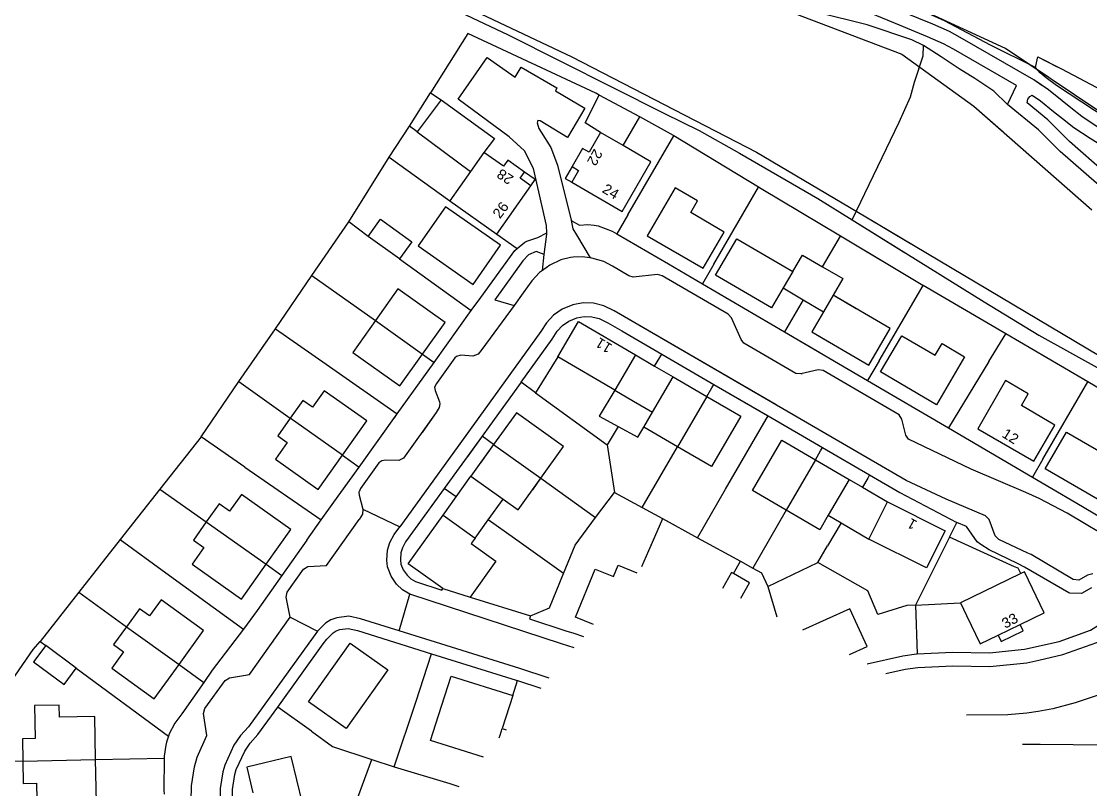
# Model space of a CAD drawing. Header units: millimetres. Extents: x 111502 to 977541, y 8702 to 1044108.
# Drawn here: x 975663.2 to 975820.3, y 475903 to 476015.8 of the extents above; entities that cross this region are included whole.
import ezdxf

# ---------------------------------------------------------------- set-up
doc = ezdxf.new("R2010")
doc.units = ezdxf.units.MM
doc.header["$LTSCALE"] = 0.25
doc.layers.add('X HVSS Site Background', color=8, linetype='Continuous')
doc.styles.add('OS Master Map$1$Standard', font='txt')

# ---------------------------------------------------------------- blocks, each defined once
blk = doc.blocks.new('OS MAP')
at = {"layer": 'X HVSS Site Background'}
for points in [[(489427.21, 240596.64), (489452.82, 240586.27), (489471.02, 240577.8), (489496.42, 240565.95), (489525.84, 240551.98), (489552.94, 240538.01), (489569.02, 240528.48), (489575.58, 240524.59)], [(489595.88, 240549), (489589.55, 240553.25), (489567.96, 240563.2), (489538.33, 240575.47), (489493.46, 240597.7), (489475.89, 240609.34), (489467.63, 240613.36), (489449.85, 240618.86), (489427.84, 240629.02)], [(489436.58, 240616.92), (489456.42, 240607.33), (489475.27, 240599.72), (489490.82, 240590.13), (489512.64, 240577.89), (489522.03, 240569.76), (489532.4, 240566.79), (489539.39, 240565.73), (489574.31, 240552.4), (489584.9, 240544.78), (489589.22, 240540.99)], [(489594.88, 240547.8), (489593.72, 240548.6), (489582.87, 240554.86), (489581.31, 240555.71), (489578.86, 240556.78), (489574.74, 240558.49)], [(489577.49, 240553.67), (489575.77, 240554.51), (489569.23, 240556.71), (489561.94, 240558.52)], [(489589.86, 240545.02), (489591.14, 240547.78), (489581.89, 240553.12), (489580.43, 240553.92), (489578.08, 240554.94), (489573.98, 240556.65), (489568.99, 240558.69)], [(489593.94, 240550.45), (489587.34, 240553.72), (489580.59, 240557.27), (489570.29, 240561.95), (489564.95, 240564.28), (489561.09, 240565.71), (489558.35, 240566.89), (489554.68, 240568.62), (489546.89, 240572.29), (489540.27, 240575.39), (489530.4, 240580.5), (489518.53, 240586.38), (489508.26, 240591.34), (489503.31, 240593.57), (489499.45, 240595.71), (489493.05, 240598.68), (489489.95, 240600.38), (489486.49, 240601.9), (489483.53, 240603.61), (489480.1, 240605.31), (489477.17, 240606.8), (489475.84, 240607.62), (489474.87, 240608.4), (489473.55, 240610.26)], [(489435.37, 240591.81), (489456.5, 240582.87), (489481.77, 240571.56), (489483.55, 240570.76), (489504.97, 240560.71), (489516.46, 240555.23), (489539.43, 240543.68), (489544.53, 240541.18), (489550.47, 240537.85), (489561.99, 240531.18), (489567.04, 240528.04)], [(489529.86, 240546.39), (489529.37, 240546.65), (489510.55, 240555.44), (489505.09, 240546.71)], [(489567.04, 240528.04), (489573.93, 240542.43), (489575.57, 240546.12), (489576.2, 240548.26), (489577.45, 240552.14), (489577.49, 240553.67)], [(489589.86, 240545.02), (489587.81, 240546.95), (489585.05, 240548.81), (489582.76, 240550.26), (489580.08, 240551.99), (489577.49, 240553.67)], [(489522.16, 240526.15), (489522.11, 240527.21), (489520.21, 240535.6), (489518.87, 240538.2), (489516.64, 240540.26), (489509.11, 240545.76), (489513.4, 240551.9), (489517.5, 240549.04), (489518.38, 240550.48), (489523.65, 240547.43), (489523.41, 240547.01), (489527.72, 240544.45), (489525.22, 240540.14), (489521.19, 240542.59), (489520.83, 240542.63), (489520.76, 240542.33), (489521, 240541.47), (489521.32, 240540.92), (489522.73, 240538.7), (489523.73, 240536.07), (489525.72, 240527.99), (489525.72, 240527.98)], [(489593.94, 240550.45), (489594.28, 240551.98), (489597.16, 240550.54)], [(489595.71, 240548.79), (489595.51, 240548.94), (489594.64, 240549.66), (489593.94, 240550.45)], [(489501.97, 240541.81), (489505.09, 240546.71)], [(489505.09, 240546.71), (489506.65, 240545.68)], [(489506.65, 240545.68), (489503.1, 240541.01)], [(489506.65, 240545.68), (489514.49, 240540.03), (489512.9, 240537.94)], [(489530.06, 240540.89), (489527.79, 240542.3), (489529.86, 240546.39)], [(489535.83, 240543.21), (489529.86, 240546.39)], [(489592.75, 240545.24), (489592.75, 240545.24), (489592.85, 240545.78), (489593.12, 240546.16), (489593.45, 240546.36), (489593.6, 240546.26)], [(489591.47, 240543.7), (489589.86, 240545.02)], [(489533.38, 240538.97), (489535.83, 240543.21)], [(489540.82, 240540.39), (489540.76, 240540.43), (489535.83, 240543.21)], [(489498.98, 240537.28), (489501.97, 240541.81)], [(489503.1, 240541.01), (489501.97, 240541.81)], [(489503.1, 240541.01), (489510.93, 240535.15)], [(489530.06, 240540.89), (489528.37, 240537.98), (489527.42, 240538.53), (489525.87, 240535.87)], [(489533.38, 240538.97), (489530.06, 240540.89)], [(489525.82, 240533.59), (489533.22, 240529.29), (489537.46, 240536.6), (489533.38, 240538.97)], [(489534.08, 240528.79), (489540.82, 240540.39)], [(489553.26, 240532.84), (489540.82, 240540.39)], [(489493.08, 240527.77), (489498.98, 240537.28)], [(489498.98, 240537.28), (489507.89, 240530.84)], [(489512.9, 240537.94), (489510.93, 240535.15)], [(489518.87, 240535.08), (489516.41, 240536.82), (489515.77, 240535.92), (489512.9, 240537.94)], [(489525.87, 240535.87), (489524.87, 240534.14), (489525.82, 240533.59)], [(489525.87, 240535.87), (489526.83, 240535.32), (489525.82, 240533.59)], [(489510.93, 240535.15), (489507.89, 240530.84)], [(489519.81, 240533.07), (489518.23, 240534.18), (489518.87, 240535.08)], [(489519.81, 240533.07), (489520.44, 240533.97), (489518.87, 240535.08)], [(489514.8, 240525.97), (489519.81, 240533.07)], [(489536.91, 240525.73), (489545.13, 240520.95), (489548.22, 240526.27), (489543.32, 240529.12), (489544.32, 240530.85), (489541, 240532.78), (489536.91, 240525.73)], [(489546.69, 240521.55), (489553.26, 240532.84)], [(489565.3, 240525.64), (489553.67, 240532.59), (489553.26, 240532.84)], [(489503.26, 240524.26), (489511.32, 240518.58), (489515.35, 240524.32), (489507.29, 240529.99), (489503.26, 240524.26)], [(489507.89, 240530.84), (489514.8, 240525.97)], [(489495.92, 240525.63), (489497.73, 240528.15), (489502.31, 240524.85), (489500.5, 240522.33)], [(489525.72, 240527.98), (489526.95, 240527.27), (489528.18, 240527.35), (489529.12, 240527.28), (489529.7, 240527.17), (489531.76, 240526.4), (489532.46, 240526)], [(489525.72, 240527.98), (489525.72, 240527.97), (489526, 240526.75), (489526.5, 240525.86), (489528.55, 240522.48)], [(489534.08, 240528.79), (489532.46, 240526)], [(489567.04, 240528.04), (489574.56, 240523.36)], [(489487.65, 240519.88), (489493.08, 240527.77)], [(489495.92, 240525.63), (489493.08, 240527.77)], [(489500.5, 240522.33), (489495.92, 240525.63)], [(489514.8, 240525.97), (489517.81, 240523.85)], [(489517.81, 240523.85), (489518.94, 240524.77), (489519.21, 240524.92), (489520.84, 240525.46), (489522.16, 240526.15)], [(489521.79, 240522.98), (489522.17, 240525.96), (489522.16, 240526.15)], [(489532.46, 240526), (489540.02, 240521.6), (489545.01, 240518.67)], [(489556.88, 240518.05), (489555.16, 240515.11), (489546.94, 240519.91), (489550.07, 240525.27), (489558.29, 240520.48)], [(489562.67, 240521.16), (489565.3, 240525.64)], [(489572.76, 240521.19), (489565.3, 240525.64)], [(489511.06, 240514.73), (489512.46, 240516.67), (489517.44, 240523.55), (489517.81, 240523.85)], [(489521.79, 240522.98), (489520.61, 240523.4), (489519.49, 240522.93), (489518.63, 240522.03), (489514.51, 240516.31), (489517.34, 240515.48)], [(489500.5, 240522.33), (489511.06, 240514.73)], [(489521.5, 240520.61), (489521.79, 240522.98)], [(489528.55, 240522.48), (489527.34, 240522.62), (489526.02, 240522.56), (489525.66, 240522.51), (489524.24, 240522.16), (489522.58, 240521.4), (489521.5, 240520.61)], [(489559.68, 240505.46), (489559.5, 240505.42), (489558.76, 240505.48), (489551.11, 240509.95), (489550.69, 240510.49), (489549.29, 240513.68), (489548.81, 240514.21), (489539.12, 240519.83), (489538.41, 240520.05), (489534.86, 240519.63), (489534.2, 240519.83), (489531.83, 240521.25), (489530.53, 240521.93), (489528.79, 240522.45), (489528.55, 240522.48)], [(489558.29, 240520.48), (489559.71, 240522.89), (489562.67, 240521.16)], [(489521.5, 240520.61), (489521.1, 240520.33), (489519.96, 240519.08), (489518.68, 240517.33), (489517.34, 240515.48)], [(489546.69, 240521.55), (489545.01, 240518.67)], [(489558.29, 240520.48), (489556.88, 240518.05)], [(489562.67, 240521.16), (489565.64, 240519.42), (489564.22, 240517)], [(489482.27, 240512.06), (489487.65, 240519.88)], [(489487.65, 240519.88), (489496.97, 240513.25)], [(489545.01, 240518.67), (489557.08, 240511.6)], [(489503.88, 240508.33), (489507.2, 240512.99), (489500.28, 240517.91), (489496.97, 240513.25)], [(489556.88, 240518.05), (489559.83, 240516.3)], [(489564.22, 240517), (489562.79, 240514.56)], [(489567.62, 240515.01), (489564.22, 240517)], [(489517.34, 240515.48), (489512.61, 240508.99), (489512.08, 240508.33), (489511.31, 240508.05), (489509.51, 240508.17), (489508.88, 240507.98), (489508.65, 240507.77), (489505.93, 240504), (489505.66, 240503.49), (489505.74, 240502.98), (489506.38, 240501.31), (489506.43, 240501.02), (489506.33, 240500.49), (489505.91, 240499.75), (489501.11, 240493.05), (489500.42, 240492.7), (489498.45, 240492.75), (489497.94, 240492.66), (489497.48, 240492.34), (489494.79, 240488.58), (489494.57, 240488.1), (489494.56, 240488.04), (489494.57, 240487.61), (489495.12, 240485.55)], [(489555.86, 240500.87), (489532.04, 240514.69), (489530.51, 240515.44), (489529.02, 240515.8), (489527.49, 240515.85), (489525.99, 240515.59), (489524.4, 240514.93), (489523.15, 240514.05), (489522.1, 240512.94), (489521.3, 240511.64), (489512.17, 240499.03), (489500.55, 240482.98)], [(489559.83, 240516.3), (489557.08, 240511.6)], [(489559.83, 240516.3), (489562.79, 240514.56)], [(489505.6, 240507.11), (489511.06, 240514.73)], [(489518.38, 240504.19), (489522.96, 240510.52), (489523.7, 240511.71), (489524.47, 240512.53), (489525.37, 240513.17), (489526.55, 240513.66), (489527.63, 240513.84), (489528.75, 240513.8), (489529.83, 240513.55), (489531.04, 240512.96), (489531.11, 240512.93), (489533.17, 240511.73), (489539.05, 240508.32)], [(489562.79, 240514.56), (489561.07, 240511.63), (489563.58, 240510.16)], [(489496.97, 240513.25), (489493.65, 240508.59), (489500.56, 240503.67), (489503.88, 240508.33)], [(489496.97, 240513.25), (489503.88, 240508.33)], [(489523.77, 240507.92), (489526.8, 240513.11), (489535.17, 240508.23)], [(489476.92, 240504.29), (489482.27, 240512.06)], [(489482.27, 240512.06), (489489.74, 240506.85)], [(489557.08, 240511.6), (489562.26, 240508.57)], [(489503.88, 240508.33), (489505.6, 240507.11)], [(489523.77, 240507.92), (489520.51, 240502.64)], [(489532.14, 240503.04), (489523.77, 240507.92)], [(489535.17, 240508.23), (489532.14, 240503.04)], [(489535.17, 240508.23), (489538, 240506.58)], [(489538, 240506.58), (489538.76, 240507.84), (489539.05, 240508.32)], [(489539.05, 240508.32), (489546.7, 240503.88)], [(489489.74, 240506.85), (489500.19, 240499.56)], [(489500.19, 240499.56), (489505.6, 240507.11)], [(489538, 240506.58), (489540.7, 240505)], [(489471.35, 240496.19), (489476.92, 240504.29)], [(489476.92, 240504.29), (489484.47, 240498.91)], [(489537.67, 240499.81), (489540.7, 240505)], [(489540.7, 240505), (489545.67, 240502.11)], [(489492.12, 240493.47), (489495.71, 240498.51), (489489.45, 240502.96), (489487.71, 240500.52), (489486.32, 240501.51), (489484.47, 240498.91)], [(489518.38, 240504.19), (489513.79, 240497.86), (489512.66, 240496.29)], [(489520.51, 240502.64), (489518.38, 240504.19)], [(489532.14, 240503.04), (489529.86, 240499.23), (489532.66, 240497.7)], [(489532.14, 240503.04), (489534.91, 240501.43), (489537.67, 240499.81)], [(489545.67, 240502.11), (489546.42, 240503.39), (489546.7, 240503.88)], [(489546.7, 240503.88), (489554.56, 240499.31)], [(489520.51, 240502.64), (489531.04, 240495.01)], [(489545.67, 240502.11), (489541.36, 240494.72)], [(489545.67, 240502.11), (489550.64, 240499.21), (489546.33, 240491.82), (489541.36, 240494.72)], [(489521.29, 240490.09), (489524.63, 240494.75), (489517.68, 240499.73), (489514.34, 240495.08)], [(489536.39, 240497.62), (489537.67, 240499.81)], [(489484.47, 240498.91), (489482.63, 240496.32), (489484.02, 240495.33), (489482.28, 240492.88), (489488.54, 240488.43), (489492.12, 240493.47)], [(489492.12, 240493.47), (489484.47, 240498.91)], [(489494.57, 240491.73), (489500.19, 240499.56)], [(489532.66, 240497.7), (489531.04, 240495.01)], [(489532.66, 240497.7), (489535.53, 240496.12), (489536.39, 240497.62)], [(489541.36, 240494.72), (489536.39, 240497.62)], [(489471.35, 240496.19), (489465.31, 240488.51)], [(489477.78, 240491.74), (489471.35, 240496.19)], [(489512.66, 240496.29), (489507.09, 240488.6)], [(489514.34, 240495.08), (489511.01, 240490.42)], [(489514.34, 240495.08), (489512.66, 240496.29)], [(489514.34, 240495.08), (489521.29, 240490.09)], [(489531.04, 240495.01), (489532.09, 240488.03)], [(489492.12, 240493.47), (489494.57, 240491.73)], [(489536.16, 240485.81), (489541.36, 240494.72)], [(489477.78, 240491.74), (489489.02, 240483.98)], [(489489.02, 240483.98), (489490.88, 240486.57), (489494.57, 240491.73)], [(489508.83, 240487.36), (489511.01, 240490.42)], [(489511.01, 240490.42), (489515.73, 240487.04)], [(489507.09, 240488.6), (489501.41, 240480.76), (489500.93, 240479.89), (489500.71, 240479.16), (489500.64, 240478.14), (489500.73, 240477.49), (489500.73, 240477.47), (489501.05, 240476.67), (489501.62, 240475.84), (489502.19, 240475.31), (489502.85, 240474.91), (489506.73, 240473.65), (489506.89, 240473.89)], [(489508.83, 240487.36), (489507.09, 240488.6)], [(489515.73, 240487.04), (489517.95, 240485.44), (489521.29, 240490.09)], [(489521.29, 240490.09), (489529.33, 240484.33)], [(489465.31, 240488.51), (489459.47, 240481.08)], [(489465.31, 240488.51), (489472.13, 240483.68)], [(489480.91, 240477.47), (489484.53, 240482.59), (489477.3, 240487.71), (489475.56, 240485.26), (489474.02, 240486.35), (489472.13, 240483.68)], [(489506.91, 240484.66), (489508.83, 240487.36)], [(489513.55, 240483.99), (489515.73, 240487.04)], [(489529.33, 240484.33), (489532.09, 240488.03)], [(489532.09, 240488.03), (489536.16, 240485.81)], [(489495.12, 240485.55), (489495.07, 240484.81), (489494.6, 240484.03)], [(489495.12, 240485.55), (489500.55, 240482.98)], [(489536.16, 240485.81), (489539.14, 240484.17)], [(489484.45, 240469.69), (489483.86, 240472.64), (489484.01, 240473.35), (489486.4, 240476.76), (489487.06, 240477.14), (489489.79, 240477.26), (489494.6, 240484.03)], [(489486.88, 240481), (489489.02, 240483.98)], [(489506.89, 240473.89), (489506.52, 240474.16), (489501.8, 240477.53), (489506.91, 240484.66)], [(489506.91, 240484.66), (489511.62, 240481.29)], [(489511.62, 240481.29), (489513.55, 240483.99)], [(489517.39, 240481.25), (489513.55, 240483.99)], [(489524.6, 240476.1), (489526.32, 240480.28), (489529.33, 240484.33)], [(489539.14, 240484.17), (489539.13, 240484.14), (489536.07, 240477.07)], [(489539.14, 240484.17), (489541.09, 240483.11)], [(489472.13, 240483.68), (489470.24, 240481.01), (489471.78, 240479.92), (489470.05, 240477.47), (489477.28, 240472.35), (489480.91, 240477.47)], [(489472.13, 240483.68), (489480.91, 240477.47)], [(489502.01, 240473.08), (489500.97, 240473.71), (489500.09, 240474.53), (489499.27, 240475.73), (489498.83, 240476.85), (489498.76, 240477.11), (489498.63, 240478.07), (489498.73, 240479.52), (489499.07, 240480.67), (489499.72, 240481.84), (489500.55, 240482.98)], [(489459.47, 240481.08), (489453.4, 240473.36)], [(489459.47, 240481.08), (489466.2, 240476.2)], [(489486.88, 240481), (489483.24, 240475.82)], [(489511.62, 240481.29), (489511.05, 240480.5), (489514.65, 240477.93), (489510.88, 240472.65)], [(489524.6, 240476.1), (489517.39, 240481.25)], [(489466.2, 240476.2), (489477.57, 240467.94)], [(489480.91, 240477.47), (489483.24, 240475.82)], [(489519.75, 240469.89), (489522.54, 240471.07), (489524.6, 240476.1)], [(489529.03, 240468.61), (489526.39, 240469.69), (489529.27, 240476.75), (489531.96, 240475.65), (489532.64, 240477.33), (489535.36, 240476.22)], [(489483.24, 240475.82), (489479.62, 240470.66), (489477.57, 240467.94)], [(489453.4, 240473.36), (489447.72, 240466.14)], [(489453.4, 240473.36), (489460.41, 240468.29)], [(489500.44, 240467.7), (489502.01, 240473.08)], [(489526.19, 240465.19), (489524.33, 240465.8), (489502.01, 240473.08)], [(489506.89, 240473.89), (489510.88, 240472.65)], [(489468.12, 240462.73), (489471.73, 240467.73), (489465.49, 240472.24), (489463.78, 240469.88), (489462.32, 240470.93), (489460.41, 240468.29)], [(489510.88, 240472.65), (489519.75, 240469.89)], [(489500.44, 240467.7), (489494.79, 240469.46), (489493.06, 240469.83), (489491.3, 240469.62), (489490.4, 240469.28), (489489.64, 240468.82), (489488.46, 240467.64)], [(489519.75, 240469.89), (489519.61, 240469.45), (489524.95, 240467.71)], [(489460.41, 240468.29), (489458.51, 240465.66), (489459.97, 240464.61), (489458.25, 240462.22), (489464.49, 240457.71), (489468.12, 240462.73)], [(489460.41, 240468.29), (489468.12, 240462.73)], [(489473.09, 240434.18), (489472.02, 240435.75), (489471.16, 240437.44), (489470.17, 240440.56), (489469.9, 240442.73), (489469.95, 240444.92), (489470.4, 240447.71), (489470.79, 240449.11), (489472.2, 240452.33), (489471.73, 240455.52), (489471.93, 240456.26), (489474.92, 240460.41), (489475.56, 240460.8), (489478.47, 240461.27), (489484.45, 240469.69)], [(489484.45, 240469.69), (489488.46, 240467.64)], [(489477.57, 240467.94), (489473.01, 240461.9), (489471.75, 240460.11)], [(489488.46, 240467.64), (489478.31, 240453.6), (489477.17, 240452.31), (489476.19, 240450.9), (489474.83, 240447.94), (489474.56, 240446.99), (489474.15, 240444.55), (489474.17, 240442.57), (489474.28, 240441.7), (489474.41, 240441.1), (489475.24, 240438.78), (489476.76, 240436.23), (489477.52, 240435.26), (489478.81, 240433.92), (489480.25, 240432.75), (489483.04, 240431.17), (489494.36, 240426.91)], [(489482.62, 240456.48), (489489.31, 240465.76), (489489.82, 240466.48), (489490.75, 240467.4), (489491.19, 240467.67), (489491.73, 240467.87), (489492.97, 240468.02), (489494.34, 240467.73), (489505.23, 240464.33)], [(489522.49, 240460.74), (489518.19, 240462.15), (489500.44, 240467.7)], [(489524.95, 240467.71), (489526.13, 240467.32), (489527.57, 240466.84)], [(489435.16, 240448.39), (489441.93, 240458.05), (489446.68, 240464.93), (489447.72, 240466.14)], [(489448.53, 240465.55), (489446.76, 240463.15), (489451.26, 240459.82), (489453.03, 240462.22)], [(489447.72, 240466.14), (489448.53, 240465.55)], [(489453.03, 240462.22), (489448.53, 240465.55)], [(489493.28, 240465.88), (489498.79, 240461.95), (489492.66, 240453.34), (489487.15, 240457.27), (489493.28, 240465.88)], [(489502.89, 240457.22), (489505.23, 240464.33)], [(489505.23, 240464.33), (489517.65, 240460.45), (489517.86, 240460.38)], [(489453.03, 240462.22), (489466.57, 240452.21)], [(489468.12, 240462.73), (489471.75, 240460.11)], [(489512.84, 240449.13), (489505.09, 240451.6), (489506.25, 240455.24), (489508.09, 240461.05), (489517.16, 240458.17)], [(489517.16, 240458.17), (489517.86, 240460.38)], [(489517.86, 240460.38), (489521.26, 240459.26)], [(489471.75, 240460.11), (489468.51, 240455.51), (489467.48, 240454.1), (489466.69, 240452.54), (489466.57, 240452.21)], [(489499.75, 240447.7), (489502.89, 240457.22)], [(489517.16, 240458.17), (489515.62, 240453.32)], [(489455.87, 240448.77), (489455.74, 240455.11), (489450.54, 240455), (489450.51, 240456.77), (489446.89, 240456.7), (489446.99, 240451.86), (489445.1, 240451.82), (489445.17, 240448.55)], [(489489.74, 240430.58), (489483.81, 240432.82), (489481.27, 240434.25), (489480.03, 240435.26), (489478.89, 240436.45), (489478.25, 240437.26), (489476.88, 240439.55), (489476.16, 240441.59), (489476.07, 240442.01), (489475.98, 240442.7), (489475.96, 240444.4), (489476.33, 240446.59), (489476.53, 240447.31), (489477.77, 240450), (489478.59, 240451.19), (489479.72, 240452.46), (489482.62, 240456.48)], [(489487.57, 240452.93), (489482.62, 240456.48)], [(489487.57, 240452.93), (489490.68, 240450.71), (489496.47, 240448.79)], [(489515.18, 240451.95), (489515.31, 240452.36), (489515.62, 240453.32)], [(489515.62, 240453.32), (489516.17, 240453.14)], [(489466.57, 240452.21), (489466.28, 240451.34), (489466.17, 240450.91), (489465.92, 240449.26), (489465.92, 240448.98)], [(489445.17, 240448.55), (489435.16, 240448.39)], [(489445.17, 240448.55), (489455.87, 240448.77)], [(489445.17, 240448.55), (489445.24, 240445.28), (489447.16, 240445.32), (489447.26, 240440.49), (489450.87, 240440.56), (489450.83, 240442.38), (489456.01, 240442.48), (489455.87, 240448.77)], [(489455.87, 240448.77), (489465.92, 240448.98)], [(489465.92, 240448.98), (489465.87, 240444.27), (489465.92, 240443.67)], [(489479.82, 240440.3), (489480.53, 240437.36), (489487.08, 240438.92), (489484.61, 240449.22), (489478.06, 240447.65), (489478.96, 240443.91)], [(489491.89, 240436.4), (489493.17, 240439.86), (489496.47, 240448.79)], [(489496.47, 240448.79), (489499.75, 240447.7)], [(489499.75, 240447.7), (489507.92, 240445.28), (489509.25, 240444.82)]]:
    blk.add_lwpolyline(points, dxfattribs=at)
at = {"layer": 'X HVSS Site Background', "flags": 128}
for points in [[(489427.21, 240596.64), (489452.82, 240586.27), (489452.82, 240586.27), (489471.02, 240577.8), (489471.02, 240577.8), (489496.42, 240565.95), (489496.42, 240565.95), (489525.84, 240551.98), (489525.84, 240551.98), (489552.94, 240538.01), (489552.94, 240538.01), (489569.02, 240528.48), (489569.02, 240528.48), (489605.01, 240507.1), (489605.01, 240507.1), (489613.26, 240500.54), (489613.26, 240500.54), (489629.98, 240490.8), (489629.98, 240490.8), (489657.29, 240480.01), (489657.29, 240480.01), (489681.39, 240468.36), (489681.39, 240468.36), (489701.18, 240458.94)], [(489694.12, 240503.5), (489664.91, 240514.3), (489664.91, 240514.3), (489620.03, 240534.62), (489620.03, 240534.62), (489603.1, 240544.14), (489603.1, 240544.14), (489589.55, 240553.25), (489589.55, 240553.25), (489567.96, 240563.2), (489567.96, 240563.2), (489538.33, 240575.47), (489538.33, 240575.47), (489493.46, 240597.7), (489493.46, 240597.7), (489475.89, 240609.34), (489475.89, 240609.34), (489467.63, 240613.36), (489467.63, 240613.36), (489449.85, 240618.86), (489449.85, 240618.86), (489427.84, 240629.02)], [(489436.58, 240616.92), (489456.42, 240607.33), (489456.42, 240607.33), (489475.27, 240599.72), (489475.27, 240599.72), (489490.82, 240590.13), (489490.82, 240590.13), (489512.64, 240577.89), (489512.64, 240577.89), (489522.03, 240569.76), (489522.03, 240569.76), (489532.4, 240566.79), (489532.4, 240566.79), (489539.39, 240565.73), (489539.39, 240565.73), (489574.31, 240552.4), (489574.31, 240552.4), (489584.9, 240544.78), (489584.9, 240544.78), (489602.25, 240529.54)], [(489603.04, 240541.74), (489600.75, 240543.25), (489600.75, 240543.25), (489599.14, 240544.49), (489599.14, 240544.49), (489597.86, 240545.54), (489597.86, 240545.54), (489595.86, 240547.14), (489595.86, 240547.14), (489593.72, 240548.6), (489593.72, 240548.6), (489582.87, 240554.86), (489582.87, 240554.86), (489581.31, 240555.71), (489581.31, 240555.71), (489578.86, 240556.78), (489578.86, 240556.78), (489574.74, 240558.49)], [(489577.49, 240553.67), (489575.77, 240554.51), (489575.77, 240554.51), (489569.23, 240556.71), (489569.23, 240556.71), (489561.94, 240558.52)], [(489589.86, 240545.02), (489591.14, 240547.78), (489591.14, 240547.78), (489581.89, 240553.12), (489581.89, 240553.12), (489580.43, 240553.92), (489580.43, 240553.92), (489578.08, 240554.94), (489578.08, 240554.94), (489573.98, 240556.65), (489573.98, 240556.65), (489568.99, 240558.69)], [(489593.94, 240550.45), (489587.34, 240553.72), (489587.34, 240553.72), (489580.59, 240557.27)], [(489435.37, 240591.81), (489456.5, 240582.87), (489456.5, 240582.87), (489481.77, 240571.56), (489481.77, 240571.56), (489483.55, 240570.76), (489483.55, 240570.76), (489504.97, 240560.71), (489504.97, 240560.71), (489516.46, 240555.23), (489516.46, 240555.23), (489539.43, 240543.68), (489539.43, 240543.68), (489544.53, 240541.18), (489544.53, 240541.18), (489550.47, 240537.85), (489550.47, 240537.85), (489561.99, 240531.18), (489561.99, 240531.18), (489567.04, 240528.04)], [(489529.86, 240546.39), (489529.37, 240546.65), (489529.37, 240546.65), (489510.55, 240555.44), (489510.55, 240555.44), (489505.09, 240546.71)], [(489567.04, 240528.04), (489573.93, 240542.43), (489573.93, 240542.43), (489575.57, 240546.12), (489575.57, 240546.12), (489576.2, 240548.26), (489576.2, 240548.26), (489577.45, 240552.14), (489577.45, 240552.14), (489577.49, 240553.67)], [(489589.86, 240545.02), (489587.81, 240546.95), (489587.81, 240546.95), (489585.05, 240548.81), (489585.05, 240548.81), (489582.76, 240550.26), (489582.76, 240550.26), (489580.08, 240551.99), (489580.08, 240551.99), (489577.49, 240553.67)], [(489522.16, 240526.15), (489522.11, 240527.21), (489522.11, 240527.21), (489520.21, 240535.6), (489520.21, 240535.6), (489518.87, 240538.2), (489518.87, 240538.2), (489516.64, 240540.26), (489516.64, 240540.26), (489509.11, 240545.76), (489509.11, 240545.76), (489513.4, 240551.9), (489513.4, 240551.9), (489517.5, 240549.04), (489517.5, 240549.04), (489518.38, 240550.48), (489518.38, 240550.48), (489523.65, 240547.43), (489523.65, 240547.43), (489523.41, 240547.01), (489523.41, 240547.01), (489527.72, 240544.45), (489527.72, 240544.45), (489525.22, 240540.14), (489525.22, 240540.14), (489521.19, 240542.59), (489521.19, 240542.59), (489520.83, 240542.63), (489520.83, 240542.63), (489520.76, 240542.33), (489520.76, 240542.33), (489521, 240541.47), (489521, 240541.47), (489521.32, 240540.92), (489521.32, 240540.92), (489522.73, 240538.7), (489522.73, 240538.7), (489523.73, 240536.07), (489523.73, 240536.07), (489525.72, 240527.99), (489525.72, 240527.99), (489525.72, 240527.98)], [(489593.94, 240550.45), (489594.28, 240551.98), (489594.28, 240551.98), (489597.8, 240550.23), (489597.8, 240550.23), (489604.62, 240546.61), (489604.62, 240546.61), (489609.96, 240543.66), (489609.96, 240543.66), (489618.91, 240542.73), (489618.91, 240542.73), (489628.6, 240541.64), (489628.6, 240541.64), (489632.56, 240541.99), (489632.56, 240541.99), (489649.83, 240543.17)], [(489663.07, 240538.26), (489650.99, 240536.91), (489650.99, 240536.91), (489629.2, 240537.25), (489629.2, 240537.25), (489607.44, 240541.6), (489607.44, 240541.6), (489605.53, 240542.43), (489605.53, 240542.43), (489602.63, 240544.14), (489602.63, 240544.14), (489597.06, 240547.81), (489597.06, 240547.81), (489595.51, 240548.94), (489595.51, 240548.94), (489594.64, 240549.66), (489594.64, 240549.66), (489593.94, 240550.45)], [(489501.97, 240541.81), (489505.09, 240546.71)], [(489505.09, 240546.71), (489506.65, 240545.68)], [(489506.65, 240545.68), (489503.1, 240541.01)], [(489506.65, 240545.68), (489514.49, 240540.03), (489514.49, 240540.03), (489512.9, 240537.94)], [(489530.06, 240540.89), (489527.79, 240542.3), (489527.79, 240542.3), (489529.86, 240546.39)], [(489535.83, 240543.21), (489529.86, 240546.39)], [(489604.17, 240534.98), (489598.93, 240539.56), (489598.93, 240539.56), (489595.76, 240542.77), (489595.76, 240542.77), (489592.75, 240545.24), (489592.75, 240545.24), (489592.85, 240545.78), (489592.85, 240545.78), (489593.12, 240546.16), (489593.12, 240546.16), (489593.45, 240546.36), (489593.45, 240546.36), (489594.67, 240545.53), (489594.67, 240545.53), (489596.6, 240543.98), (489596.6, 240543.98), (489597.9, 240542.92), (489597.9, 240542.92), (489599.59, 240541.62), (489599.59, 240541.62), (489601.97, 240540.05), (489601.97, 240540.05), (489604.21, 240538.66)], [(489685.06, 240485.74), (489659.12, 240499.19), (489659.12, 240499.19), (489629.3, 240515.31), (489629.3, 240515.31), (489628.82, 240515.61), (489628.82, 240515.61), (489614.43, 240524.86), (489614.43, 240524.86), (489611.75, 240526.7), (489611.75, 240526.7), (489608.46, 240529.12), (489608.46, 240529.12), (489602.9, 240533.43), (489602.9, 240533.43), (489597.56, 240538.11), (489597.56, 240538.11), (489594.41, 240541.29), (489594.41, 240541.29), (489589.86, 240545.02)], [(489533.38, 240538.97), (489535.83, 240543.21)], [(489540.82, 240540.39), (489540.76, 240540.43), (489540.76, 240540.43), (489535.83, 240543.21)], [(489498.98, 240537.28), (489501.97, 240541.81)], [(489503.1, 240541.01), (489501.97, 240541.81)], [(489503.1, 240541.01), (489510.93, 240535.15)], [(489530.06, 240540.89), (489528.37, 240537.98), (489528.37, 240537.98), (489527.42, 240538.53), (489527.42, 240538.53), (489525.87, 240535.87)], [(489533.38, 240538.97), (489530.06, 240540.89)], [(489525.82, 240533.59), (489533.22, 240529.29), (489533.22, 240529.29), (489537.46, 240536.6), (489537.46, 240536.6), (489533.38, 240538.97)], [(489534.08, 240528.79), (489540.82, 240540.39)], [(489553.26, 240532.84), (489540.82, 240540.39)], [(489493.08, 240527.77), (489498.98, 240537.28)], [(489498.98, 240537.28), (489507.89, 240530.84)], [(489512.9, 240537.94), (489510.93, 240535.15)], [(489518.87, 240535.08), (489516.41, 240536.82), (489516.41, 240536.82), (489515.77, 240535.92), (489515.77, 240535.92), (489512.9, 240537.94)], [(489525.87, 240535.87), (489524.87, 240534.14), (489524.87, 240534.14), (489525.82, 240533.59)], [(489525.87, 240535.87), (489526.83, 240535.32), (489526.83, 240535.32), (489525.82, 240533.59)], [(489510.93, 240535.15), (489507.89, 240530.84)], [(489519.81, 240533.07), (489518.23, 240534.18), (489518.23, 240534.18), (489518.87, 240535.08)], [(489519.81, 240533.07), (489520.44, 240533.97), (489520.44, 240533.97), (489518.87, 240535.08)], [(489514.8, 240525.97), (489519.81, 240533.07)], [(489536.91, 240525.73), (489545.13, 240520.95), (489545.13, 240520.95), (489548.22, 240526.27), (489548.22, 240526.27), (489543.32, 240529.12), (489543.32, 240529.12), (489544.32, 240530.85), (489544.32, 240530.85), (489541, 240532.78), (489541, 240532.78), (489536.91, 240525.73)], [(489546.69, 240521.55), (489553.26, 240532.84)], [(489565.3, 240525.64), (489553.67, 240532.59), (489553.67, 240532.59), (489553.26, 240532.84)], [(489503.26, 240524.26), (489511.32, 240518.58), (489511.32, 240518.58), (489515.35, 240524.32), (489515.35, 240524.32), (489507.29, 240529.99), (489507.29, 240529.99), (489503.26, 240524.26)], [(489507.89, 240530.84), (489514.8, 240525.97)], [(489495.92, 240525.63), (489497.73, 240528.15), (489497.73, 240528.15), (489502.31, 240524.85), (489502.31, 240524.85), (489500.5, 240522.33)], [(489525.72, 240527.98), (489525.72, 240527.97), (489525.72, 240527.97), (489526, 240526.75), (489526, 240526.75), (489526.5, 240525.86), (489526.5, 240525.86), (489528.55, 240522.48)], [(489525.72, 240527.98), (489526.95, 240527.27), (489526.95, 240527.27), (489528.18, 240527.35), (489528.18, 240527.35), (489529.12, 240527.28), (489529.12, 240527.28), (489529.7, 240527.17), (489529.7, 240527.17), (489531.76, 240526.4), (489531.76, 240526.4), (489532.46, 240526)], [(489534.08, 240528.79), (489532.46, 240526)], [(489567.04, 240528.04), (489586.41, 240516)], [(489487.65, 240519.88), (489493.08, 240527.77)], [(489495.92, 240525.63), (489493.08, 240527.77)], [(489500.5, 240522.33), (489495.92, 240525.63)], [(489514.8, 240525.97), (489517.81, 240523.85)], [(489517.81, 240523.85), (489518.94, 240524.77), (489518.94, 240524.77), (489519.21, 240524.92), (489519.21, 240524.92), (489520.84, 240525.46), (489520.84, 240525.46), (489522.16, 240526.15)], [(489521.79, 240522.98), (489522.17, 240525.96), (489522.17, 240525.96), (489522.16, 240526.15)], [(489532.46, 240526), (489540.02, 240521.6), (489540.02, 240521.6), (489545.01, 240518.67)], [(489556.88, 240518.05), (489555.16, 240515.11), (489555.16, 240515.11), (489546.94, 240519.91), (489546.94, 240519.91), (489550.07, 240525.27), (489550.07, 240525.27), (489558.29, 240520.48)], [(489562.67, 240521.16), (489565.3, 240525.64)], [(489577.46, 240518.39), (489577.42, 240518.41), (489577.42, 240518.41), (489565.3, 240525.64)], [(489511.06, 240514.73), (489512.46, 240516.67), (489512.46, 240516.67), (489517.44, 240523.55), (489517.44, 240523.55), (489517.81, 240523.85)], [(489521.79, 240522.98), (489520.61, 240523.4), (489520.61, 240523.4), (489519.49, 240522.93), (489519.49, 240522.93), (489518.63, 240522.03), (489518.63, 240522.03), (489514.51, 240516.31), (489514.51, 240516.31), (489517.34, 240515.48)], [(489500.5, 240522.33), (489511.06, 240514.73)], [(489521.5, 240520.61), (489521.79, 240522.98)], [(489528.55, 240522.48), (489527.34, 240522.62), (489527.34, 240522.62), (489526.02, 240522.56), (489526.02, 240522.56), (489525.66, 240522.51), (489525.66, 240522.51), (489524.24, 240522.16), (489524.24, 240522.16), (489522.58, 240521.4), (489522.58, 240521.4), (489521.5, 240520.61)], [(489606.02, 240480.55), (489598.61, 240484.97), (489598.61, 240484.97), (489594.51, 240487.11), (489594.51, 240487.11), (489592.55, 240488), (489592.55, 240488), (489584.48, 240491.45), (489584.48, 240491.45), (489575.31, 240495.83), (489575.31, 240495.83), (489574.91, 240496.41), (489574.91, 240496.41), (489574.34, 240498.8), (489574.34, 240498.8), (489573.93, 240499.43), (489573.93, 240499.43), (489562.78, 240505.92), (489562.78, 240505.92), (489562.04, 240506.04), (489562.04, 240506.04), (489559.5, 240505.42), (489559.5, 240505.42), (489558.76, 240505.48), (489558.76, 240505.48), (489551.11, 240509.95), (489551.11, 240509.95), (489550.69, 240510.49), (489550.69, 240510.49), (489549.29, 240513.68), (489549.29, 240513.68), (489548.81, 240514.21), (489548.81, 240514.21), (489539.12, 240519.83), (489539.12, 240519.83), (489538.41, 240520.05), (489538.41, 240520.05), (489534.86, 240519.63), (489534.86, 240519.63), (489534.2, 240519.83), (489534.2, 240519.83), (489531.83, 240521.25), (489531.83, 240521.25), (489530.53, 240521.93), (489530.53, 240521.93), (489528.79, 240522.45), (489528.79, 240522.45), (489528.55, 240522.48)], [(489558.29, 240520.48), (489559.71, 240522.89), (489559.71, 240522.89), (489562.67, 240521.16)], [(489521.5, 240520.61), (489521.1, 240520.33), (489521.1, 240520.33), (489519.96, 240519.08), (489519.96, 240519.08), (489518.68, 240517.33), (489518.68, 240517.33), (489517.34, 240515.48)], [(489546.69, 240521.55), (489545.01, 240518.67)], [(489558.29, 240520.48), (489556.88, 240518.05)], [(489562.67, 240521.16), (489565.64, 240519.42), (489565.64, 240519.42), (489564.22, 240517)], [(489482.27, 240512.06), (489487.65, 240519.88)], [(489487.65, 240519.88), (489496.97, 240513.25)], [(489545.01, 240518.67), (489557.08, 240511.6)], [(489503.88, 240508.33), (489507.2, 240512.99), (489507.2, 240512.99), (489500.28, 240517.91), (489500.28, 240517.91), (489496.97, 240513.25)], [(489556.88, 240518.05), (489559.83, 240516.3)], [(489562.79, 240514.56), (489561.07, 240511.63), (489561.07, 240511.63), (489569.46, 240506.71), (489569.46, 240506.71), (489572.61, 240512.09), (489572.61, 240512.09), (489564.22, 240517)], [(489564.22, 240517), (489562.79, 240514.56)], [(489570.98, 240507.34), (489577.46, 240518.39)], [(489589.6, 240511.31), (489577.46, 240518.39)], [(489517.34, 240515.48), (489512.61, 240508.99), (489512.61, 240508.99), (489512.08, 240508.33), (489512.08, 240508.33), (489511.31, 240508.05), (489511.31, 240508.05), (489509.51, 240508.17), (489509.51, 240508.17), (489508.88, 240507.98), (489508.88, 240507.98), (489508.65, 240507.77), (489508.65, 240507.77), (489505.93, 240504), (489505.93, 240504), (489505.66, 240503.49), (489505.66, 240503.49), (489505.74, 240502.98), (489505.74, 240502.98), (489506.38, 240501.31), (489506.38, 240501.31), (489506.43, 240501.02), (489506.43, 240501.02), (489506.33, 240500.49), (489506.33, 240500.49), (489505.91, 240499.75), (489505.91, 240499.75), (489503.83, 240496.84)], [(489602.38, 240476.06), (489601.6, 240475.87), (489601.6, 240475.87), (489600.31, 240475.14), (489600.31, 240475.14), (489599.51, 240475.24), (489599.51, 240475.24), (489593.3, 240478.89), (489593.3, 240478.89), (489592.83, 240479.11), (489592.83, 240479.11), (489588.58, 240481.09), (489588.58, 240481.09), (489588.04, 240481.63), (489588.04, 240481.63), (489587.14, 240484.02), (489587.14, 240484.02), (489586.63, 240484.59), (489586.63, 240484.59), (489580.84, 240487.05), (489580.84, 240487.05), (489574.95, 240489.79), (489574.95, 240489.79), (489532.04, 240514.69), (489532.04, 240514.69), (489530.51, 240515.44), (489530.51, 240515.44), (489529.02, 240515.8), (489529.02, 240515.8), (489527.49, 240515.85), (489527.49, 240515.85), (489525.99, 240515.59), (489525.99, 240515.59), (489524.4, 240514.93), (489524.4, 240514.93), (489523.15, 240514.05), (489523.15, 240514.05), (489522.1, 240512.94), (489522.1, 240512.94), (489521.3, 240511.64), (489521.3, 240511.64), (489512.17, 240499.03), (489512.17, 240499.03), (489508.74, 240494.29)], [(489559.83, 240516.3), (489557.08, 240511.6)], [(489559.83, 240516.3), (489562.79, 240514.56)], [(489586.41, 240516), (489594.47, 240511.11), (489594.47, 240511.11), (489603.92, 240505.86)], [(489505.6, 240507.11), (489511.06, 240514.73)], [(489518.38, 240504.19), (489522.96, 240510.52), (489522.96, 240510.52), (489523.7, 240511.71), (489523.7, 240511.71), (489524.47, 240512.53), (489524.47, 240512.53), (489525.37, 240513.17), (489525.37, 240513.17), (489526.55, 240513.66), (489526.55, 240513.66), (489527.63, 240513.84), (489527.63, 240513.84), (489528.75, 240513.8), (489528.75, 240513.8), (489529.83, 240513.55), (489529.83, 240513.55), (489531.04, 240512.96), (489531.04, 240512.96), (489531.11, 240512.93), (489531.11, 240512.93), (489533.17, 240511.73), (489533.17, 240511.73), (489539.05, 240508.32)], [(489496.97, 240513.25), (489493.65, 240508.59), (489493.65, 240508.59), (489500.56, 240503.67), (489500.56, 240503.67), (489503.88, 240508.33)], [(489496.97, 240513.25), (489503.88, 240508.33)], [(489523.77, 240507.92), (489526.8, 240513.11), (489526.8, 240513.11), (489535.17, 240508.23)], [(489480.23, 240509.1), (489482.27, 240512.06)], [(489482.27, 240512.06), (489489.74, 240506.85)], [(489557.08, 240511.6), (489569.29, 240504.45)], [(489579.41, 240500.9), (489571.18, 240505.72), (489571.18, 240505.72), (489574.3, 240511.04), (489574.3, 240511.04), (489579.2, 240508.16), (489579.2, 240508.16), (489580.22, 240509.89), (489580.22, 240509.89), (489583.54, 240507.94), (489583.54, 240507.94), (489579.41, 240500.9)], [(489587.11, 240507.23), (489589.6, 240511.31)], [(489601.64, 240504.27), (489601.63, 240504.27), (489601.63, 240504.27), (489589.6, 240511.31)], [(489503.88, 240508.33), (489505.6, 240507.11)], [(489523.77, 240507.92), (489520.51, 240502.64)], [(489532.14, 240503.04), (489523.77, 240507.92)], [(489535.17, 240508.23), (489532.14, 240503.04)], [(489535.17, 240508.23), (489538, 240506.58)], [(489538, 240506.58), (489538.76, 240507.84), (489538.76, 240507.84), (489539.05, 240508.32)], [(489539.05, 240508.32), (489546.7, 240503.88)], [(489489.74, 240506.85), (489500.19, 240499.56)], [(489500.19, 240499.56), (489505.6, 240507.11)], [(489538, 240506.58), (489540.7, 240505)], [(489570.98, 240507.34), (489569.29, 240504.45)], [(489587.11, 240507.23), (489581.17, 240497.49)], [(489537.67, 240499.81), (489540.7, 240505)], [(489540.7, 240505), (489545.67, 240502.11)], [(489569.29, 240504.45), (489581.17, 240497.49)], [(489585.47, 240497.38), (489593.72, 240492.59), (489593.72, 240492.59), (489596.81, 240497.92), (489596.81, 240497.92), (489591.89, 240500.78), (489591.89, 240500.78), (489592.9, 240502.51), (489592.9, 240502.51), (489589.57, 240504.44), (489589.57, 240504.44), (489585.47, 240497.38)], [(489518.38, 240504.19), (489513.79, 240497.86), (489513.79, 240497.86), (489512.66, 240496.29)], [(489520.51, 240502.64), (489518.38, 240504.19)], [(489532.14, 240503.04), (489529.86, 240499.23), (489529.86, 240499.23), (489532.66, 240497.7)], [(489532.14, 240503.04), (489534.91, 240501.43), (489534.91, 240501.43), (489537.67, 240499.81)], [(489545.67, 240502.11), (489546.42, 240503.39), (489546.42, 240503.39), (489546.7, 240503.88)], [(489546.7, 240503.88), (489554.67, 240499.25)], [(489595.05, 240492.9), (489601.64, 240504.27)], [(489611.73, 240498.28), (489601.65, 240504.26), (489601.65, 240504.26), (489601.64, 240504.27)], [(489520.51, 240502.64), (489531.04, 240495.01)], [(489545.67, 240502.11), (489541.36, 240494.72)], [(489545.67, 240502.11), (489550.64, 240499.21), (489550.64, 240499.21), (489546.33, 240491.82), (489546.33, 240491.82), (489541.36, 240494.72)], [(489521.29, 240490.09), (489524.63, 240494.75), (489524.63, 240494.75), (489517.68, 240499.73), (489517.68, 240499.73), (489514.34, 240495.08)], [(489536.39, 240497.62), (489537.67, 240499.81)], [(489499.76, 240498.96), (489500.19, 240499.56)], [(489548.43, 240488.5), (489554.39, 240498.76), (489554.39, 240498.76), (489554.67, 240499.25)], [(489554.67, 240499.25), (489562.67, 240494.61)], [(489532.66, 240497.7), (489531.04, 240495.01)], [(489532.66, 240497.7), (489535.53, 240496.12), (489535.53, 240496.12), (489536.39, 240497.62)], [(489541.36, 240494.72), (489536.39, 240497.62)], [(489581.17, 240497.49), (489593.52, 240490.26)], [(489595.38, 240491.48), (489598.51, 240496.87), (489598.51, 240496.87), (489606.04, 240492.51), (489606.04, 240492.51), (489606.77, 240492.09), (489606.77, 240492.09), (489603.65, 240486.7), (489603.65, 240486.7), (489601.53, 240487.93), (489601.53, 240487.93), (489595.38, 240491.48)], [(489512.66, 240496.29), (489510.53, 240493.36)], [(489514.34, 240495.08), (489512.41, 240492.38)], [(489514.34, 240495.08), (489512.66, 240496.29)], [(489514.34, 240495.08), (489521.29, 240490.09)], [(489531.04, 240495.01), (489532.09, 240488.03)], [(489557.31, 240485.42), (489552.36, 240488.3), (489552.36, 240488.3), (489556.67, 240495.69), (489556.67, 240495.69), (489561.62, 240492.8)], [(489536.16, 240485.81), (489541.36, 240494.72)], [(489561.62, 240492.8), (489562.39, 240494.12), (489562.39, 240494.12), (489562.67, 240494.61)], [(489562.67, 240494.61), (489569.59, 240490.59)], [(489561.62, 240492.8), (489557.31, 240485.42)], [(489561.62, 240492.8), (489566.57, 240489.92)], [(489595.05, 240492.9), (489593.52, 240490.26)], [(489569.59, 240490.59), (489569.3, 240490.11), (489569.3, 240490.11), (489568.52, 240488.78)], [(489569.59, 240490.59), (489574.02, 240488.02), (489574.02, 240488.02), (489582.41, 240483.6)], [(489593.52, 240490.26), (489596.37, 240488.59), (489596.37, 240488.59), (489600.04, 240486.42), (489600.04, 240486.42), (489605.91, 240482.96)], [(489520.08, 240488.4), (489521.29, 240490.09)], [(489521.29, 240490.09), (489529.33, 240484.33)], [(489566.57, 240489.92), (489563.5, 240484.66)], [(489566.57, 240489.92), (489568.52, 240488.78)], [(489568.52, 240488.78), (489572.22, 240486.62)], [(489529.33, 240484.33), (489532.09, 240488.03)], [(489532.09, 240488.03), (489536.16, 240485.81)], [(489544.28, 240481.36), (489548.43, 240488.5)], [(489536.16, 240485.81), (489539.14, 240484.17)], [(489569.48, 240481.17), (489572.22, 240486.62)], [(489572.22, 240486.62), (489580.7, 240482.38), (489580.7, 240482.38), (489577.96, 240476.92), (489577.96, 240476.92), (489569.48, 240481.17)], [(489528.93, 240483.8), (489529.33, 240484.33)], [(489539.14, 240484.17), (489539.13, 240484.14), (489539.13, 240484.14), (489537.14, 240479.53)], [(489539.14, 240484.17), (489544.28, 240481.36)], [(489557.31, 240485.42), (489552.44, 240476.9)], [(489563.5, 240484.66), (489562.26, 240482.53), (489562.26, 240482.53), (489557.31, 240485.42)], [(489563.5, 240484.66), (489565.41, 240483.54)], [(489565.41, 240483.54), (489563.4, 240480.15)], [(489565.41, 240483.54), (489569.48, 240481.17)], [(489581.33, 240481.43), (489582.41, 240483.6)], [(489599, 240473.23), (489598.83, 240473.25), (489598.83, 240473.25), (489592.34, 240477.06), (489592.34, 240477.06), (489591.31, 240477.57), (489591.31, 240477.57), (489587.17, 240479.58), (489587.17, 240479.58), (489585.92, 240480.36), (489585.92, 240480.36), (489585.4, 240480.76), (489585.4, 240480.76), (489583.81, 240483.01), (489583.81, 240483.01), (489582.41, 240483.6)], [(489544.28, 240481.36), (489550.59, 240477.91)], [(489581.33, 240481.43), (489576.33, 240471.44)], [(489591.78, 240476.09), (489591.39, 240476.88), (489591.39, 240476.88), (489590.87, 240477.11), (489590.87, 240477.11), (489581.33, 240481.43)], [(489561.97, 240477.73), (489563.4, 240480.15)], [(489549.57, 240476.12), (489550.59, 240477.91)], [(489550.59, 240477.91), (489552.44, 240476.9)], [(489554.63, 240474.18), (489561.97, 240477.73)], [(489576.33, 240471.44), (489575.03, 240471.39), (489575.03, 240471.39), (489570.79, 240470.09), (489570.79, 240470.09), (489569.33, 240473.58), (489569.33, 240473.58), (489561.97, 240477.73)], [(489549.57, 240476.12), (489549.31, 240476.27), (489549.31, 240476.27), (489547.96, 240473.91)], [(489550.67, 240472.5), (489551.95, 240474.76), (489551.95, 240474.76), (489549.57, 240476.12)], [(489552.44, 240476.9), (489553.71, 240476.2), (489553.71, 240476.2), (489554.63, 240474.18)], [(489591.78, 240476.09), (489588.08, 240474.29), (489588.08, 240474.29), (489582.92, 240471.78)], [(489591.69, 240468.61), (489595.25, 240470.35), (489595.25, 240470.35), (489592.33, 240476.36), (489592.33, 240476.36), (489591.78, 240476.09)], [(489554.63, 240474.18), (489555.94, 240469.76)], [(489576.58, 240464.3), (489581.78, 240464.56), (489581.78, 240464.56), (489587.18, 240464.45), (489587.18, 240464.45), (489592.35, 240464.97), (489592.35, 240464.97), (489597.43, 240466.12), (489597.43, 240466.12), (489602.06, 240467.76), (489602.06, 240467.76), (489603.2, 240468.51)], [(489602.18, 240474), (489600.7, 240473.16), (489600.7, 240473.16), (489599, 240473.23)], [(489576.33, 240471.44), (489582.92, 240471.78)], [(489576.33, 240471.44), (489576.58, 240464.3)], [(489582.92, 240471.78), (489583.81, 240469.96), (489583.81, 240469.96), (489585.85, 240465.77), (489585.85, 240465.77), (489588.46, 240467.04)], [(489566.61, 240464.22), (489569.2, 240465.38), (489569.2, 240465.38), (489566.7, 240470.94), (489566.7, 240470.94), (489559.72, 240467.8)], [(489588.46, 240467.04), (489591.69, 240468.61)], [(489588.46, 240467.04), (489588.9, 240466.14), (489588.9, 240466.14), (489592.13, 240467.71), (489592.13, 240467.71), (489591.69, 240468.61)], [(489571.99, 240461.42), (489574.82, 240462.05), (489574.82, 240462.05), (489576.67, 240462.3), (489576.67, 240462.3), (489581.81, 240462.56), (489581.81, 240462.56), (489587.26, 240462.45), (489587.26, 240462.45), (489592.67, 240462.99), (489592.67, 240462.99), (489594.43, 240463.39), (489594.43, 240463.39), (489597.99, 240464.2), (489597.99, 240464.2), (489602.95, 240465.96), (489602.95, 240465.96), (489604.29, 240466.84)], [(489569.23, 240462.86), (489574.47, 240464.02), (489574.47, 240464.02), (489576.49, 240464.29), (489576.49, 240464.29), (489576.58, 240464.3)], [(489605.37, 240461.89), (489604.86, 240461.41), (489604.86, 240461.41), (489603.58, 240458.75), (489603.58, 240458.75), (489603.04, 240458.21), (489603.04, 240458.21), (489599.8, 240457.09), (489599.8, 240457.09), (489596.48, 240456.23), (489596.48, 240456.23), (489594.36, 240455.83), (489594.36, 240455.83), (489592.66, 240455.59), (489592.66, 240455.59), (489589.88, 240455.34), (489589.88, 240455.34), (489583.82, 240455.28)], [(489614.56, 240450.89), (489609.23, 240450.84), (489609.23, 240450.84), (489594.62, 240451), (489594.62, 240451), (489592.05, 240451)]]:
    blk.add_lwpolyline(points, dxfattribs=at)
at = {"layer": 'X HVSS Site Background', "char_height": 1.5, "attachment_point": 7, "style": 'OS Master Map$1$Standard'}
for s, insert, rotation in [('{\\farial|b0|i0|c0|p34;22}', (489529.13, 240538.6), 241.2), ('{\\farial|b0|i0|c0|p34;28}', (489517.42, 240534.39), 146.5), ('{\\farial|b0|i0|c0|p34;24}', (489530.17, 240532.18), 329.1), ('{\\farial|b0|i0|c0|p34;26}', (489515.29, 240528.11), 53.3), ('{\\farial|b0|i0|c0|p34;11}', (489531.9, 240509.64), 148.8), ('{\\farial|b0|i0|c0|p34;12}', (489588.9, 240496.25), 328), ('{\\farial|b0|i0|c0|p34;1}', (489576.68, 240483.73), 150.7), ('{\\farial|b0|i0|c0|p34;33}', (489589.52, 240467.95), 28.4)]:
    blk.add_mtext(s, dxfattribs=dict(at, insert=insert, rotation=rotation))

msp = doc.modelspace()

# ---------------------------------------------------------------- block references
at = {"lineweight": 0}
msp.add_blockref('OS MAP', (486218.2, 235458.61), dxfattribs=at)

doc.saveas('drawing.dxf')
